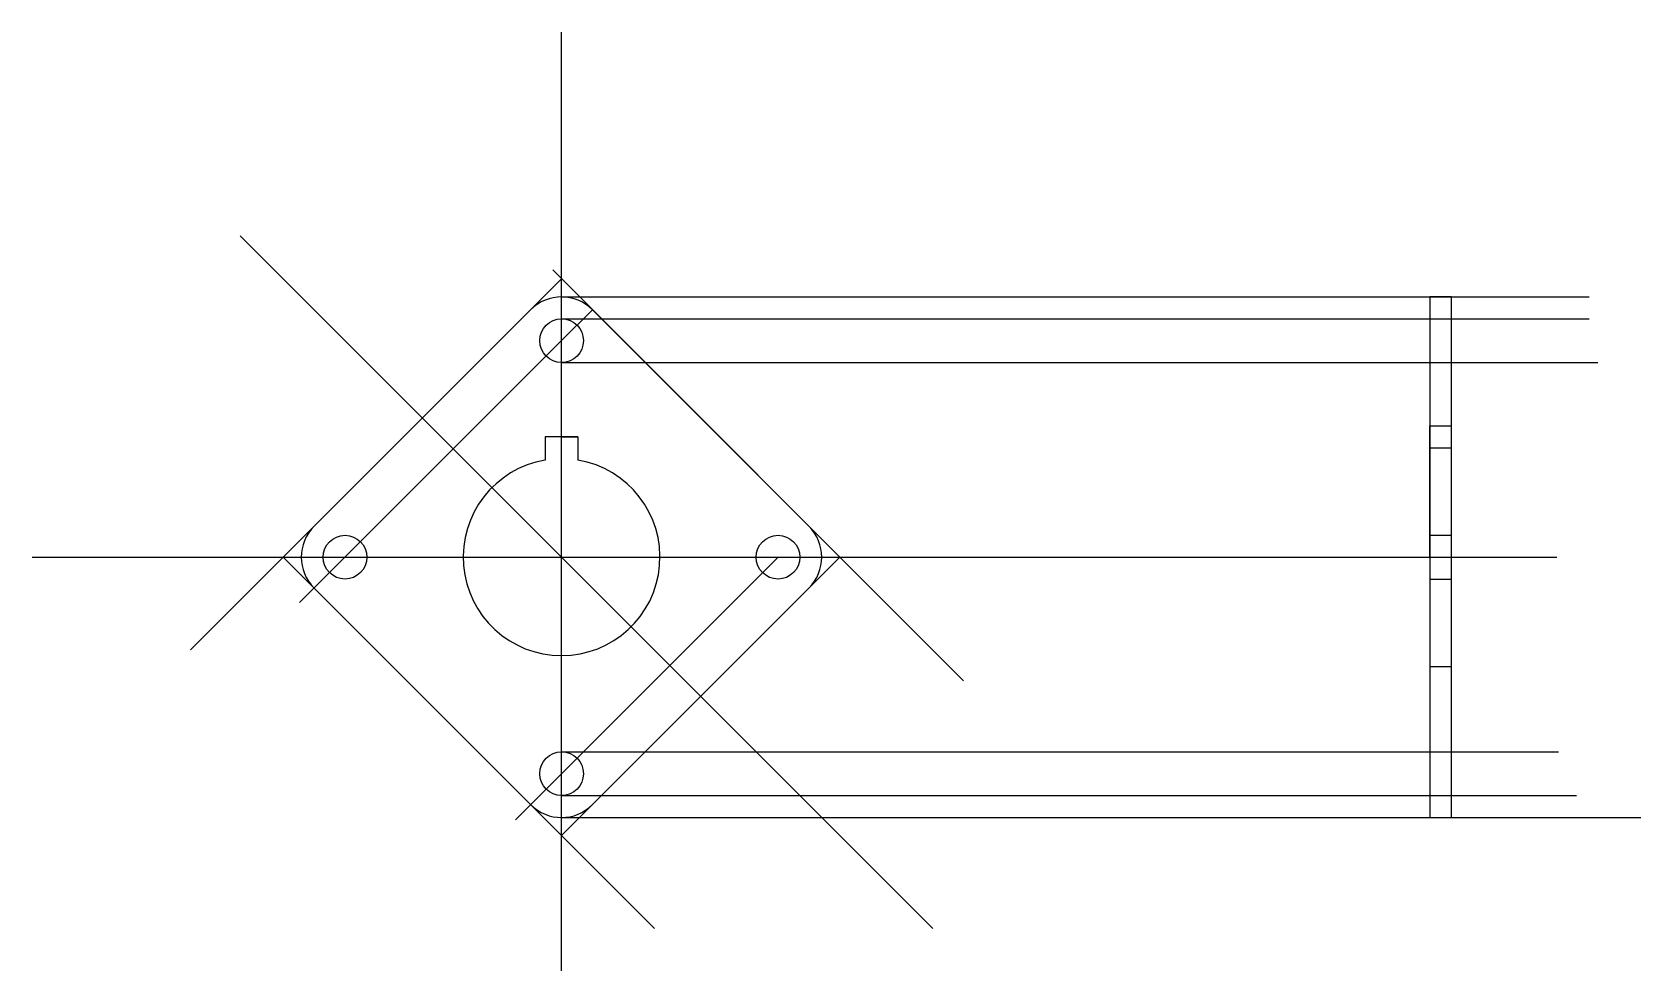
# Model space of a CAD drawing. Header units: inches. Extents: x 5.89 to 15.09, y 15.37 to 20.74.
import ezdxf

# ---------------------------------------------------------------- set-up
doc = ezdxf.new("R2010")
doc.units = ezdxf.units.IN
doc.header["$MEASUREMENT"] = 0
doc.layers.add('Layer1', color=3, linetype='Continuous')
doc.layers.add('Layer2', color=1, linetype='Continuous')

msp = doc.modelspace()

# ---------------------------------------------------------------- linework, layer by layer
for p, q in [((13.8799, 19.2234), (13.8799, 16.2486)), ((14.0049, 19.2234), (13.8799, 19.2234)), ((14.0049, 16.2486), (14.0049, 19.2234)), ((7.5032, 17.9128), (8.7407, 19.1502)), ((9.0942, 19.1502), (10.3317, 17.9128)), ((13.8799, 18.361), (13.8799, 18.486)), ((13.8799, 18.486), (14.0049, 18.486)), ((9.011, 18.4235), (8.824, 18.4235)), ((8.824, 18.4235), (8.824, 18.2907)), ((9.011, 18.4235), (9.011, 18.2907)), ((13.8799, 17.736), (13.8799, 18.361)), ((13.8799, 18.361), (14.0049, 18.361)), ((13.8799, 17.736), (13.8799, 17.861)), ((13.8799, 17.861), (14.0049, 17.861)), ((13.8799, 17.736), (13.8799, 17.611)), ((13.8799, 17.736), (13.8799, 17.111)), ((13.8799, 17.611), (14.0049, 17.611)), ((8.7407, 16.3218), (7.5032, 17.5592)), ((10.3317, 17.5592), (9.0942, 16.3218)), ((13.8799, 17.111), (14.0049, 17.111)), ((13.8799, 16.2486), (14.0049, 16.2486))]:
    msp.add_line(p, q)
for centre in [(8.9175, 18.9734), (7.68, 17.736), (10.1549, 17.736), (8.9175, 16.4986)]:
    msp.add_circle(centre, 0.125)
for centre, radius, start, end in [((8.9175, 18.9734), 0.25, 45, 135), ((8.9175, 17.736), 0.5625, 99.56824, 80.43176), ((7.68, 17.736), 0.25, 135, 225), ((10.1549, 17.736), 0.25, 315, 45), ((8.9175, 16.4986), 0.25, 225, 315)]:
    msp.add_arc(centre, radius, start, end)
at = {"layer": 'Layer1'}
for p, q in [((8.9175, 15.3723), (8.9175, 20.736)), ((7.0813, 19.5721), (11.0388, 15.6147)), ((5.8916, 17.736), (14.6062, 17.736))]:
    msp.add_line(p, q, dxfattribs=at)
at = {"layer": 'Layer2'}
for p, q in [((8.9175, 19.327), (6.7961, 17.2057)), ((8.8671, 19.3773), (11.2155, 17.0289)), ((8.9175, 19.2234), (14.7901, 19.2234)), ((8.9175, 18.9734), (9.0942, 19.1502)), ((8.9175, 19.0984), (14.7901, 19.0984)), ((7.4205, 17.4764), (8.9175, 18.9734)), ((8.9175, 18.8484), (14.8411, 18.8484)), ((8.9175, 18.4235), (8.824, 18.4235)), ((8.9175, 18.2985), (8.9175, 18.4235)), ((8.9175, 18.4235), (9.011, 18.4235)), ((8.9175, 17.736), (8.2987, 18.3547)), ((7.3265, 17.736), (9.4478, 15.6147)), ((8.6544, 16.2355), (10.1549, 17.736)), ((8.9175, 17.736), (9.5362, 17.1173)), ((8.9175, 16.145), (10.5084, 17.736)), ((8.9175, 16.6236), (14.6165, 16.6236)), ((8.9175, 16.3736), (14.7186, 16.3736)), ((8.9175, 16.2486), (15.0863, 16.2486))]:
    msp.add_line(p, q, dxfattribs=at)

doc.saveas('drawing.dxf')
